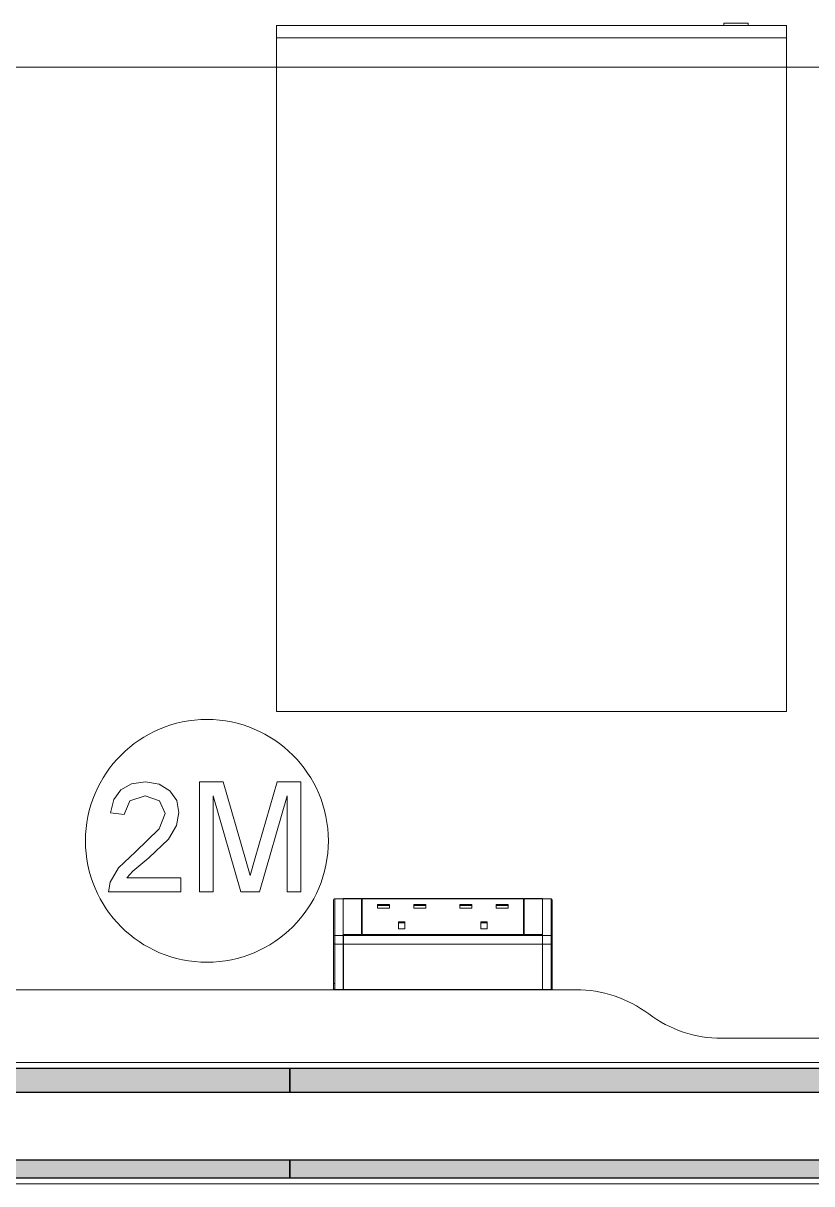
# Model space of a CAD drawing. Header units: millimetres. Extents: x 90978 to 295199, y -4084 to 97293.
# Drawn here: x 165939 to 166588, y 15167 to 16124 of the extents above; entities that cross this region are included whole.
import ezdxf

# ---------------------------------------------------------------- set-up
doc = ezdxf.new("R2010")
doc.units = ezdxf.units.MM
doc.header["$MEASUREMENT"] = 0
for name, color, linetype, lineweight in [('CSM-STL-XX-ZZ-M3-A-XXXX-00001_detached _19_04_21__rvt-1-Level 0$0$A-GLAZ-CURT', 7, 'CONTINUOUS', 9), ('CSM-STL-XX-ZZ-M3-A-XXXX-00001_detached _19_04_21__rvt-1-Level 0$0$A-GLAZ-CWMG', 7, 'CONTINUOUS', 9), ('I-FURN', 8, 'CONTINUOUS', 9)]:
    doc.layers.add(name, color=color, linetype=linetype, lineweight=lineweight)

msp = doc.modelspace()

# ---------------------------------------------------------------- hatches: boundary and pattern name
at = {"layer": 'CSM-STL-XX-ZZ-M3-A-XXXX-00001_detached _19_04_21__rvt-1-Level 0$0$A-GLAZ-CURT'}
h = msp.add_hatch(color=256, dxfattribs=at)
h.paths.add_polyline_path([(166158.83, 15242.93), (166158.83, 15262.43), (165258.83, 15262.43), (165258.83, 15242.93)], flags=0)
h.paths.add_polyline_path([(166158.83, 15186.93), (165258.83, 15186.93), (165258.83, 15172.43), (166158.83, 15172.43)], flags=0)
h = msp.add_hatch(color=256, dxfattribs=at)
h.paths.add_polyline_path([(167058.83, 15242.93), (167058.83, 15262.43), (166158.83, 15262.43), (166158.83, 15242.93)], flags=0)
h.paths.add_polyline_path([(167058.83, 15186.93), (166158.83, 15186.93), (166158.83, 15172.43), (167058.83, 15172.43)], flags=0)

# ---------------------------------------------------------------- linework, layer by layer
at = {"layer": 'CSM-STL-XX-ZZ-M3-A-XXXX-00001_detached _19_04_21__rvt-1-Level 0$0$A-GLAZ-CURT', "lineweight": 30}
for p, q in [((166158.83, 15262.43), (165258.83, 15262.43)), ((167058.83, 15262.43), (166158.83, 15262.43)), ((166158.83, 15262.43), (166158.83, 15242.93)), ((166158.83, 15242.93), (166158.83, 15262.43)), ((165258.83, 15242.93), (166158.83, 15242.93)), ((166158.83, 15242.93), (167058.83, 15242.93)), ((166158.83, 15186.93), (165258.83, 15186.93)), ((167058.83, 15186.93), (166158.83, 15186.93)), ((166158.83, 15186.93), (166158.83, 15172.43)), ((166158.83, 15172.43), (166158.83, 15186.93)), ((165258.83, 15172.43), (166158.83, 15172.43)), ((166158.83, 15172.43), (167058.83, 15172.43))]:
    msp.add_line(p, q, dxfattribs=at)
at = {"layer": 'CSM-STL-XX-ZZ-M3-A-XXXX-00001_detached _19_04_21__rvt-1-Level 0$0$A-GLAZ-CWMG'}
for p, q in [((165258.83, 15267.43), (166158.83, 15267.43)), ((166158.83, 15267.43), (167058.83, 15267.43)), ((165258.83, 15167.43), (166158.83, 15167.43)), ((166158.83, 15167.43), (167058.83, 15167.43))]:
    msp.add_line(p, q, dxfattribs=at)
at = {"layer": 'I-FURN'}
for p, q in [((166567.69, 16121.59), (166147.69, 16121.59)), ((166147.69, 16121.59), (166147.69, 16111.59)), ((166516.08, 16123.59), (166516.08, 16121.59)), ((166516.08, 16123.59), (166536.08, 16123.59)), ((166536.08, 16123.59), (166516.08, 16123.59)), ((166536.08, 16121.59), (166536.08, 16123.59)), ((166567.69, 16111.59), (166567.69, 16121.59)), ((166147.69, 16111.59), (166567.69, 16111.59)), ((166567.69, 16111.59), (166147.69, 16111.59)), ((166147.69, 16111.59), (166147.69, 16087.33)), ((166567.69, 16087.33), (166567.69, 16111.59)), ((166639.25, 16087.33), (165039.25, 16087.33)), ((165039.25, 16087.33), (166639.25, 16087.33)), ((166147.69, 16087.33), (166147.69, 15556.59)), ((166567.69, 15556.59), (166567.69, 16087.33)), ((166147.69, 15556.59), (166567.69, 15556.59)), ((166019.62, 15491.97), (166013.69, 15483.99)), ((166028.42, 15496.86), (166019.62, 15491.97)), ((166039.78, 15498.48), (166028.42, 15496.86)), ((166051.23, 15496.67), (166039.78, 15498.48)), ((166060.01, 15491.24), (166051.23, 15496.67)), ((166065.6, 15483.13), (166060.01, 15491.24)), ((166103.86, 15498.48), (166084.41, 15498.48)), ((166084.41, 15498.48), (166084.41, 15408.07)), ((166122.36, 15434.76), (166103.86, 15498.48)), ((166148.31, 15498.48), (166130.13, 15435.86)), ((166167.76, 15498.48), (166148.31, 15498.48)), ((166167.76, 15408.07), (166167.76, 15498.48)), ((166013.69, 15483.99), (166010.95, 15473.06)), ((166022.25, 15471.64), (166027.01, 15483.05)), ((166027.01, 15483.05), (166039.54, 15487.18)), ((166039.54, 15487.18), (166051.56, 15482.96)), ((166051.56, 15482.96), (166056.16, 15472.59)), ((166067.46, 15473.28), (166065.6, 15483.13)), ((166095.71, 15408.07), (166095.71, 15487.18)), ((166095.71, 15487.18), (166118.43, 15408.07)), ((166133.75, 15408.07), (166156.46, 15487.18)), ((166156.46, 15487.18), (166156.46, 15408.07)), ((166010.95, 15473.06), (166022.25, 15471.64)), ((166056.16, 15472.59), (166051.28, 15459.79)), ((166065.45, 15462.56), (166067.46, 15473.28)), ((166058.77, 15451.48), (166065.45, 15462.56)), ((166051.28, 15459.79), (166031.77, 15440.96)), ((166042.58, 15436), (166058.77, 15451.48)), ((166031.77, 15440.96), (166017.62, 15427.86)), ((166029.58, 15425.12), (166042.58, 15436)), ((166126.09, 15421.45), (166122.36, 15434.76)), ((166130.13, 15435.86), (166126.09, 15421.45)), ((166017.62, 15427.86), (166010.75, 15415.86)), ((166024.48, 15419.37), (166029.58, 15425.12)), ((166010.75, 15415.86), (166009.54, 15408.07)), ((166068.87, 15419.37), (166024.48, 15419.37)), ((166068.87, 15408.07), (166068.87, 15419.37)), ((166009.54, 15408.07), (166068.87, 15408.07)), ((166084.41, 15408.07), (166095.71, 15408.07)), ((166118.43, 15408.07), (166133.75, 15408.07)), ((166156.46, 15408.07), (166167.76, 15408.07)), ((166194.66, 15401.33), (166194.66, 15371.05)), ((166194.66, 15401.33), (166194.66, 15371.05)), ((166194.89, 15401.96), (166194.91, 15401.99)), ((166202.66, 15402.33), (166195.66, 15402.33)), ((166195.66, 15402.15), (166195.66, 15402.33)), ((166202.66, 15402.33), (166195.66, 15402.33)), ((166202.66, 15402.33), (166195.66, 15402.33)), ((166195.66, 15371.87), (166195.66, 15402.15)), ((166195.66, 15402.15), (166202.66, 15402.15)), ((166202.66, 15402.15), (166202.66, 15402.33)), ((166202.66, 15371.87), (166202.66, 15402.15)), ((166202.73, 15402.53), (166217.73, 15402.53)), ((166202.73, 15372.71), (166202.73, 15402.53)), ((166366.69, 15402.33), (166202.79, 15402.33)), ((166217.73, 15402.53), (166217.73, 15372.71)), ((166217.73, 15402.15), (166218.23, 15402.15)), ((166218.23, 15402.53), (166351.23, 15402.53)), ((166218.23, 15402.53), (166218.23, 15372.71)), ((166230.83, 15397.51), (166230.83, 15394.64)), ((166240.83, 15397.51), (166230.83, 15397.51)), ((166240.83, 15396.77), (166230.83, 15396.77)), ((166240.83, 15394.64), (166230.83, 15394.64)), ((166240.83, 15397.51), (166240.83, 15394.64)), ((166260.83, 15397.51), (166260.83, 15394.64)), ((166270.83, 15397.51), (166260.83, 15397.51)), ((166270.83, 15396.77), (166260.83, 15396.77)), ((166270.83, 15394.64), (166260.83, 15394.64)), ((166270.83, 15397.51), (166270.83, 15394.64)), ((166298.62, 15397.51), (166298.62, 15394.64)), ((166308.62, 15397.51), (166298.62, 15397.51)), ((166308.62, 15396.77), (166298.62, 15396.77)), ((166308.62, 15394.64), (166298.62, 15394.64)), ((166308.62, 15397.51), (166308.62, 15394.64)), ((166328.62, 15397.51), (166328.62, 15394.64)), ((166338.62, 15397.51), (166328.62, 15397.51)), ((166338.62, 15396.77), (166328.62, 15396.77)), ((166338.62, 15394.64), (166328.62, 15394.64)), ((166338.62, 15397.51), (166338.62, 15394.64)), ((166351.23, 15402.53), (166351.23, 15372.71)), ((166351.23, 15402.15), (166351.73, 15402.15)), ((166351.73, 15372.71), (166351.73, 15402.53)), ((166351.73, 15402.53), (166366.73, 15402.53)), ((166366.73, 15402.53), (166366.73, 15372.71)), ((166373.79, 15402.33), (166366.79, 15402.33)), ((166373.79, 15402.33), (166366.79, 15402.33)), ((166366.79, 15402.33), (166373.79, 15402.33)), ((166366.79, 15402.33), (166366.79, 15402.15)), ((166373.79, 15402.15), (166366.79, 15402.15)), ((166366.79, 15402.15), (166366.79, 15371.87)), ((166373.79, 15402.33), (166373.79, 15402.15)), ((166373.79, 15402.15), (166373.79, 15371.87)), ((166374.53, 15402), (166374.56, 15401.97)), ((166374.79, 15371.05), (166374.79, 15401.33)), ((166374.79, 15371.05), (166374.79, 15401.33)), ((166248.33, 15383.17), (166248.33, 15377.43)), ((166253.33, 15383.17), (166248.33, 15383.17)), ((166253.33, 15382.43), (166248.33, 15382.43)), ((166253.33, 15377.43), (166248.33, 15377.43)), ((166253.33, 15383.17), (166253.33, 15377.43)), ((166316.12, 15383.17), (166316.12, 15377.43)), ((166321.12, 15383.17), (166316.12, 15383.17)), ((166321.12, 15382.43), (166316.12, 15382.43)), ((166316.12, 15377.43), (166321.12, 15377.43)), ((166321.12, 15377.43), (166321.12, 15383.17)), ((166194.66, 15332.49), (166194.66, 15371.05)), ((166194.66, 15371.05), (166194.66, 15365.52)), ((166194.66, 15365.52), (166194.66, 15328.49)), ((166195.66, 15364.95), (166195.66, 15371.87)), ((166195.66, 15371.87), (166202.66, 15371.87)), ((166202.66, 15364.95), (166202.66, 15371.87)), ((166217.73, 15372.71), (166202.73, 15372.71)), ((166202.73, 15372.71), (166202.73, 15370.25)), ((166202.79, 15372.51), (166217.73, 15372.51)), ((166202.79, 15371.87), (166202.79, 15372.51)), ((166202.79, 15371.87), (166202.79, 15364.95)), ((166366.69, 15371.87), (166202.79, 15371.87)), ((166351.23, 15372.71), (166218.23, 15372.71)), ((166218.23, 15372.51), (166351.23, 15372.51)), ((166366.73, 15372.71), (166351.73, 15372.71)), ((166351.73, 15372.51), (166366.69, 15372.51)), ((166366.69, 15372.51), (166366.69, 15371.87)), ((166366.69, 15364.95), (166366.69, 15371.87)), ((166373.79, 15371.87), (166366.79, 15371.87)), ((166366.79, 15371.87), (166366.79, 15364.95)), ((166373.79, 15371.87), (166373.79, 15364.95)), ((166374.79, 15371.05), (166374.79, 15332.49)), ((166374.79, 15365.52), (166374.79, 15371.05)), ((166374.79, 15328.49), (166374.79, 15365.52)), ((166195.66, 15327.49), (166195.66, 15364.95)), ((166195.66, 15364.95), (166202.66, 15364.95)), ((166202.66, 15327.49), (166202.66, 15364.95)), ((166202.79, 15364.95), (166202.79, 15327.49)), ((166366.69, 15364.95), (166202.79, 15364.95)), ((166366.69, 15327.49), (166366.69, 15364.95)), ((166373.79, 15364.95), (166366.79, 15364.95)), ((166366.79, 15364.95), (166366.79, 15327.49)), ((166373.79, 15364.95), (166373.79, 15327.49)), ((165284.25, 15327.33), (166394.25, 15327.33)), ((166394.25, 15327.33), (165284.25, 15327.33)), ((166195.66, 15332.49), (166194.66, 15332.49)), ((166194.66, 15328.49), (166194.66, 15332.49)), ((166194.66, 15328.49), (166194.66, 15328.49)), ((166195.66, 15327.49), (166202.66, 15327.49)), ((166195.66, 15327.49), (166202.66, 15327.49)), ((166202.79, 15327.49), (166366.69, 15327.49)), ((166366.69, 15327.49), (166202.79, 15327.49)), ((166366.79, 15327.49), (166373.79, 15327.49)), ((166373.79, 15327.49), (166366.79, 15327.49)), ((166374.79, 15332.49), (166373.79, 15332.49)), ((166374.79, 15332.49), (166374.79, 15328.49)), ((166514.25, 15287.33), (166639.25, 15287.33)), ((166639.25, 15287.33), (166514.25, 15287.33))]:
    msp.add_line(p, q, dxfattribs=at)
at = {"layer": 'I-FURN', "flags": 128}
for points in [[(166195.16, 15402.19), (166195.19, 15402.21), (166195.23, 15402.23), (166195.27, 15402.25), (166195.3, 15402.26), (166195.34, 15402.28), (166195.38, 15402.29), (166195.42, 15402.3), (166195.46, 15402.31), (166195.49, 15402.32), (166195.53, 15402.32), (166195.57, 15402.33), (166195.61, 15402.33), (166195.65, 15402.33), (166195.66, 15402.33)], [(166373.79, 15402.33), (166373.83, 15402.33), (166373.87, 15402.33), (166373.91, 15402.32), (166373.95, 15402.32), (166373.99, 15402.31), (166374.02, 15402.3), (166374.06, 15402.29), (166374.1, 15402.28), (166374.14, 15402.27), (166374.18, 15402.25), (166374.21, 15402.24), (166374.25, 15402.22), (166374.28, 15402.2)], [(166194.66, 15371.05), (166194.66, 15370.96), (166194.66, 15370.86), (166194.66, 15370.75), (166194.66, 15370.65), (166194.66, 15370.53), (166194.66, 15370.41), (166194.66, 15370.29), (166194.66, 15370.16), (166194.66, 15370.03), (166194.66, 15369.9), (166194.66, 15369.76), (166194.66, 15369.62), (166194.66, 15369.48), (166194.66, 15369.33), (166194.66, 15369.18), (166194.66, 15369.03), (166194.66, 15368.88), (166194.66, 15368.73), (166194.66, 15368.57), (166194.66, 15368.41), (166194.66, 15368.25), (166194.66, 15368.1), (166194.66, 15367.94), (166194.66, 15367.78), (166194.66, 15367.62), (166194.66, 15367.46), (166194.66, 15367.3), (166194.66, 15367.14), (166194.66, 15366.98), (166194.66, 15366.82), (166194.66, 15366.67), (166194.66, 15366.52), (166194.66, 15366.37), (166194.66, 15366.22), (166194.66, 15366.07), (166194.66, 15365.93), (166194.66, 15365.79), (166194.66, 15365.65), (166194.66, 15365.52)], [(166194.66, 15365.52), (166194.66, 15362.74), (166194.66, 15360.04), (166194.66, 15357.42), (166194.66, 15354.9), (166194.66, 15352.47), (166194.66, 15350.14), (166194.66, 15347.91), (166194.66, 15345.79), (166194.66, 15343.77), (166194.66, 15341.87), (166194.66, 15340.08), (166194.66, 15338.41), (166194.66, 15336.86), (166194.66, 15335.44), (166194.66, 15334.14), (166194.66, 15332.96), (166194.66, 15331.92), (166194.66, 15331), (166194.66, 15330.22), (166194.66, 15329.57), (166194.66, 15329.06), (166194.66, 15328.68), (166194.66, 15328.49)], [(166374.79, 15365.52), (166374.79, 15365.65), (166374.79, 15365.79), (166374.79, 15365.93), (166374.79, 15366.07), (166374.79, 15366.22), (166374.79, 15366.37), (166374.79, 15366.52), (166374.79, 15366.67), (166374.79, 15366.82), (166374.79, 15366.98), (166374.79, 15367.14), (166374.79, 15367.3), (166374.79, 15367.46), (166374.79, 15367.62), (166374.79, 15367.78), (166374.79, 15367.94), (166374.79, 15368.1), (166374.79, 15368.25), (166374.79, 15368.41), (166374.79, 15368.57), (166374.79, 15368.73), (166374.79, 15368.88), (166374.79, 15369.03), (166374.79, 15369.18), (166374.79, 15369.33), (166374.79, 15369.48), (166374.79, 15369.62), (166374.79, 15369.76), (166374.79, 15369.9), (166374.79, 15370.03), (166374.79, 15370.16), (166374.79, 15370.29), (166374.79, 15370.41), (166374.79, 15370.53), (166374.79, 15370.65), (166374.79, 15370.75), (166374.79, 15370.86), (166374.79, 15370.96), (166374.79, 15371.05)], [(166374.79, 15328.49), (166374.79, 15328.77), (166374.79, 15329.18), (166374.79, 15329.73), (166374.79, 15330.42), (166374.79, 15331.23), (166374.79, 15332.18), (166374.79, 15333.26), (166374.79, 15334.47), (166374.79, 15335.81), (166374.79, 15337.27), (166374.79, 15338.85), (166374.79, 15340.55), (166374.79, 15342.37), (166374.79, 15344.3), (166374.79, 15346.35), (166374.79, 15348.5), (166374.79, 15350.76), (166374.79, 15353.11), (166374.79, 15355.57), (166374.79, 15358.11), (166374.79, 15360.75), (166374.79, 15363.47), (166374.79, 15365.52)], [(166194.66, 15328.49), (166194.66, 15328.49), (166194.66, 15328.5), (166194.66, 15328.51), (166194.66, 15328.54), (166194.66, 15328.57), (166194.66, 15328.6), (166194.66, 15328.64), (166194.66, 15328.69), (166194.66, 15328.74), (166194.66, 15328.8), (166194.66, 15328.87), (166194.66, 15328.94), (166194.66, 15329.01), (166194.66, 15329.1), (166194.66, 15329.18), (166194.66, 15329.28), (166194.66, 15329.38), (166194.66, 15329.48), (166194.66, 15329.59), (166194.66, 15329.7), (166194.66, 15329.82), (166194.66, 15329.94), (166194.66, 15330.06), (166194.66, 15330.19), (166194.66, 15330.32), (166194.66, 15330.46), (166194.66, 15330.6), (166194.66, 15330.74), (166194.66, 15330.89), (166194.66, 15331.04), (166194.66, 15331.19), (166194.66, 15331.34), (166194.66, 15331.49), (166194.66, 15331.65), (166194.66, 15331.81), (166194.66, 15331.96), (166194.66, 15332.12), (166194.66, 15332.28), (166194.66, 15332.44), (166194.66, 15332.49)], [(166195.66, 15327.49), (166195.62, 15327.49), (166195.58, 15327.49), (166195.55, 15327.49), (166195.51, 15327.5), (166195.47, 15327.51), (166195.43, 15327.51), (166195.39, 15327.52), (166195.35, 15327.54), (166195.31, 15327.55), (166195.28, 15327.56), (166195.24, 15327.58), (166195.2, 15327.6), (166195.17, 15327.62), (166195.13, 15327.64), (166195.1, 15327.66), (166195.07, 15327.68), (166195.04, 15327.71), (166195.01, 15327.73), (166194.98, 15327.76), (166194.95, 15327.79), (166194.92, 15327.82), (166194.89, 15327.85), (166194.87, 15327.88), (166194.85, 15327.91), (166194.82, 15327.95), (166194.8, 15327.98), (166194.78, 15328.01), (166194.76, 15328.05), (166194.75, 15328.09), (166194.73, 15328.12), (166194.72, 15328.16), (166194.71, 15328.2), (166194.7, 15328.24), (166194.69, 15328.28), (166194.68, 15328.32), (166194.67, 15328.35), (166194.67, 15328.39), (166194.67, 15328.43), (166194.66, 15328.47), (166194.66, 15328.49)], [(166374.79, 15328.49), (166374.79, 15328.45), (166374.78, 15328.41), (166374.78, 15328.37), (166374.77, 15328.33), (166374.77, 15328.29), (166374.76, 15328.25), (166374.75, 15328.21), (166374.74, 15328.17), (166374.72, 15328.13), (166374.71, 15328.1), (166374.69, 15328.06), (166374.67, 15328.02), (166374.65, 15327.99), (166374.63, 15327.95), (166374.61, 15327.92), (166374.59, 15327.89), (166374.56, 15327.86), (166374.54, 15327.83), (166374.51, 15327.8), (166374.48, 15327.77), (166374.45, 15327.74), (166374.42, 15327.71), (166374.39, 15327.69), (166374.36, 15327.67), (166374.33, 15327.64), (166374.29, 15327.62), (166374.26, 15327.6), (166374.22, 15327.59), (166374.19, 15327.57), (166374.15, 15327.55), (166374.11, 15327.54), (166374.07, 15327.53), (166374.03, 15327.52), (166374, 15327.51), (166373.96, 15327.5), (166373.92, 15327.49), (166373.88, 15327.49), (166373.84, 15327.49), (166373.8, 15327.49), (166373.79, 15327.49)], [(166374.79, 15332.49), (166374.79, 15332.33), (166374.79, 15332.17), (166374.79, 15332.01), (166374.79, 15331.85), (166374.79, 15331.69), (166374.79, 15331.53), (166374.79, 15331.38), (166374.79, 15331.23), (166374.79, 15331.08), (166374.79, 15330.93), (166374.79, 15330.78), (166374.79, 15330.64), (166374.79, 15330.5), (166374.79, 15330.36), (166374.79, 15330.23), (166374.79, 15330.1), (166374.79, 15329.97), (166374.79, 15329.85), (166374.79, 15329.73), (166374.79, 15329.62), (166374.79, 15329.51), (166374.79, 15329.4), (166374.79, 15329.3), (166374.79, 15329.21), (166374.79, 15329.12), (166374.79, 15329.04), (166374.79, 15328.96), (166374.79, 15328.88), (166374.79, 15328.82), (166374.79, 15328.76), (166374.79, 15328.7), (166374.79, 15328.65), (166374.79, 15328.61), (166374.79, 15328.57), (166374.79, 15328.54), (166374.79, 15328.52), (166374.79, 15328.5), (166374.79, 15328.49), (166374.79, 15328.49)], [(166374.79, 15328.49), (166374.79, 15328.49), (166374.79, 15328.49)]]:
    msp.add_lwpolyline(points, dxfattribs=at)
at = {"layer": 'I-FURN'}
for centre, start, end in [((166090.48, 15449.95), 0, 180), ((166090.48, 15449.95), 180, 0), ((166394.25, 15227.33), 53.1301, 90), ((166394.25, 15227.33), 53.1301, 90), ((166514.25, 15387.33), 233.1301, 270), ((166514.25, 15387.33), 233.1301, 270)]:
    msp.add_arc(centre, 100, start, end, dxfattribs=at)
for centre, major_axis, ratio, start_param, end_param in [((166195.66, 15401.33), (-1, 0), 0.819152, 4.712389, 6.283185), ((166373.79, 15401.33), (1, 0), 0.819152, 0, 1.570796), ((166195.66, 15371.05), (-1, 0), 0.819152, 4.712389, 6.283185), ((166195.66, 15365.52), (-1, 0), 0.56467, 0, 1.570796), ((166373.79, 15371.05), (-1, 0), 0.819152, 3.141593, 4.712389), ((166373.79, 15365.52), (-1, 0), 0.56467, 1.570796, 3.141593), ((166195.66, 15328.49), (-1, 0), 0.998113, 0, 1.570796), ((166373.79, 15328.49), (-1, 0), 0.998113, 1.570796, 3.141593)]:
    msp.add_ellipse(centre, major_axis=major_axis, ratio=ratio, start_param=start_param, end_param=end_param, dxfattribs=at)

doc.saveas('drawing.dxf')
